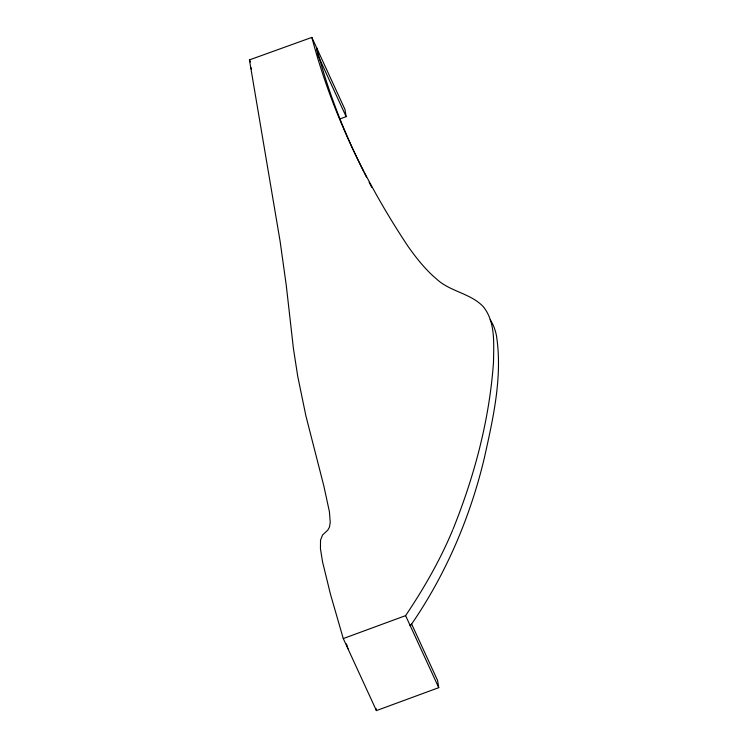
<?xml version="1.0" encoding="UTF-8"?>
<svg xmlns="http://www.w3.org/2000/svg" width="748" height="748" viewBox="0 0 748 748"><rect width="100%" height="100%" fill="white"/><g stroke="black" fill="none" stroke-linecap="round" stroke-linejoin="round"><path stroke-width="1.12" d="M452.998 529.294C474.494 475.934 489.519 419.441 493.512 361.929C493.68 343.444 495.644 321.949 483.227 306.605C470.417 293.169 450.006 291.664 436.514 278.976C425.453 269.663 416.44 258.2 408.099 246.457C365.463 182.381 331.486 111.957 311.841 37.4L249.439 59.905L280.126 241.398L286.25 285.25L293.412 348.418L297.704 376.169L305.941 416.066L323.856 486.013L329.419 511.782L330.242 522.375L329.447 527.134L327.839 530.08L322.64 534.913L320.527 540.15L320.453 548.77L322.528 561.767L330.438 594.118L343.276 638.568L376.412 710.6L438.739 687.664L437.571 680.437L411.522 623.804M452.634 530.164C440.086 560.243 423.798 588.629 405.603 615.632L343.276 638.568M410.343 625.917C445.537 575.175 470.202 517.625 484.424 457.608C493.25 417.851 502.731 376.459 496.457 335.6C495.316 329.98 493.39 324.454 490.136 319.695M339.573 119.035L346.146 116.66L344.968 109.432L311.841 37.4M369.119 182.325L371.719 187.271M364.089 172.461L366.595 177.388M363.584 171.47C343.743 131.957 327.727 90.489 316.572 47.694L317.853 55.156L346.146 116.66M249.439 59.905L250.384 61.962M250.627 67.17L251.571 69.227M405.603 615.632L438.739 687.664M348.007 648.853L347.016 645.543M346.52 643.888L346.763 644.72M376.076 708.534L376.412 710.6M410.156 624.935A103.439 12.791 69.8 0 1 410.343 625.926"/></g></svg>
